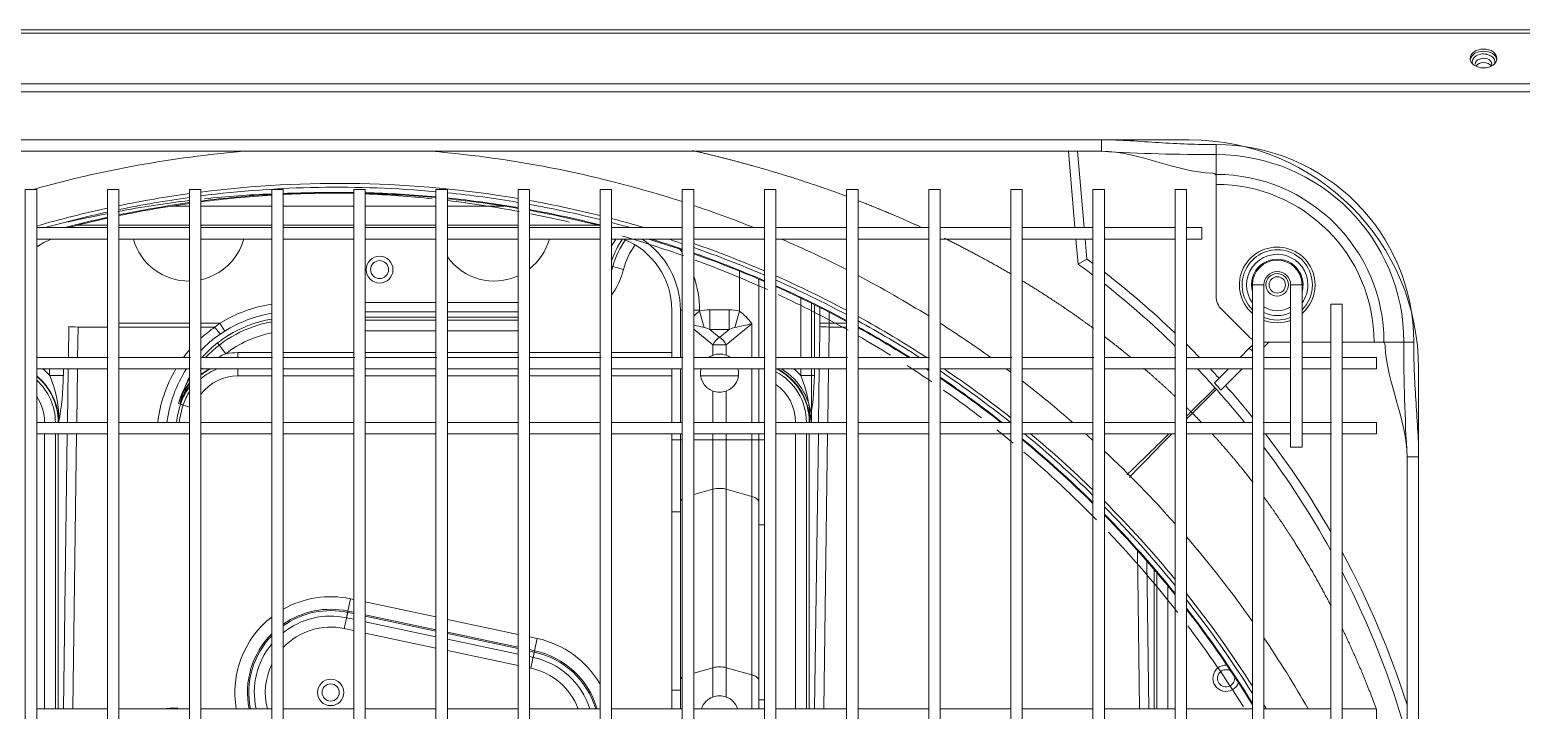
# Model space of a CAD drawing. Header units: millimetres. Extents: x 147808 to 199769, y -28592 to 9935.
# Drawn here: x 159388.6 to 159778.9, y 1456.9 to 1635 of the extents above; entities that cross this region are included whole.
import ezdxf

# ---------------------------------------------------------------- set-up
doc = ezdxf.new("R2010")
doc.units = ezdxf.units.MM
for name, color, linetype, lineweight in [('A-DETL-____-WIDE', 7, 'Continuous', 80), ('G-XREF-____-OTLN', 7, 'Continuous', 5), ('M-EQPM-____-OTLN', 7, 'Continuous', 5)]:
    doc.layers.add(name, color=color, linetype=linetype, lineweight=lineweight)

# ---------------------------------------------------------------- blocks, each defined once
blk = doc.blocks.new('RUXYQ20BA - top_dwg-2878094-一层给排水_消防平面图')
at = {"layer": 'A-DETL-____-WIDE'}
blk.add_line((616.86, 152.44), (616.86, 152.43), dxfattribs=at)
at = {"layer": 'G-XREF-____-OTLN'}
for p, q in [((693.35, 223.41), (283.51, 223.41)), ((686.4, 203.41), (684.67, 223.41)), ((687.08, 223.41), (688.82, 203.41)), ((433.2, 203.41), (414.71, 203.41)), ((433.2, 204.07), (425.96, 204.07)), ((454.69, 204.07), (436.2, 204.07)), ((454.69, 203.41), (436.2, 203.41)), ((476.19, 204.07), (457.69, 204.07)), ((476.19, 203.41), (457.69, 203.41)), ((497.68, 204.07), (479.18, 204.07)), ((497.68, 203.41), (479.18, 203.41)), ((519.17, 204.07), (500.68, 204.07)), ((519.17, 203.41), (500.68, 203.41)), ((540.66, 204.07), (522.17, 204.07)), ((540.66, 203.41), (522.17, 203.41)), ((560.9, 204.07), (543.66, 204.07)), ((562.15, 203.41), (543.66, 203.41)), ((583.64, 203.41), (565.15, 203.41)), ((605.13, 203.41), (586.64, 203.41)), ((626.63, 203.41), (608.13, 203.41)), ((648.12, 203.41), (629.62, 203.41)), ((669.61, 203.41), (651.12, 203.41)), ((691.1, 203.41), (672.61, 203.41)), ((712.59, 203.41), (694.1, 203.41)), ((414.71, 200.42), (433.2, 200.42)), ((436.2, 200.42), (454.69, 200.42)), ((457.69, 200.42), (476.19, 200.42)), ((479.18, 200.42), (497.68, 200.42)), ((500.68, 200.42), (519.17, 200.42)), ((522.17, 200.42), (540.66, 200.42)), ((543.66, 200.42), (562.15, 200.42)), ((565.15, 200.42), (583.64, 200.42)), ((586.64, 200.42), (605.13, 200.42)), ((608.13, 200.42), (626.63, 200.42)), ((629.62, 200.42), (648.12, 200.42)), ((651.12, 200.42), (669.61, 200.42)), ((672.61, 200.42), (691.1, 200.42)), ((694.1, 200.42), (712.59, 200.42)), ((603.63, 189.94), (603.63, 169.43)), ((732.83, 188.42), (732.83, -336.37)), ((735.83, -336.37), (735.83, 188.42)), ((617.47, 169.43), (617.47, 183.59)), ((580.89, 181.83), (580.89, 169.43)), ((583.14, 181.83), (583.14, 169.43)), ((724.8, 181.96), (731.87, 174.89)), ((519.17, 179.22), (500.68, 179.22)), ((540.66, 179.22), (522.17, 179.22)), ((732.01, 171.86), (732.83, 172.68)), ((735.83, 173.43), (742.83, 173.43)), ((737.11, 173.43), (735.83, 172.15)), ((745.83, 173.43), (753.33, 173.43)), ((433.2, 169.43), (414.71, 169.43)), ((454.69, 169.43), (436.2, 169.43)), ((476.19, 169.43), (457.69, 169.43)), ((497.68, 169.43), (479.18, 169.43)), ((519.17, 169.43), (500.68, 169.43)), ((540.66, 169.43), (522.17, 169.43)), ((562.15, 169.43), (543.66, 169.43)), ((583.64, 169.43), (565.15, 169.43)), ((605.13, 169.43), (586.64, 169.43)), ((626.63, 169.43), (608.13, 169.43)), ((648.12, 169.43), (629.62, 169.43)), ((669.61, 169.43), (651.12, 169.43)), ((691.1, 169.43), (672.61, 169.43)), ((712.59, 169.43), (694.1, 169.43)), ((732.83, 169.43), (715.59, 169.43)), ((742.83, 169.43), (735.83, 169.43)), ((753.33, 169.43), (745.83, 169.43)), ((414.71, 166.43), (433.2, 166.43)), ((436.2, 166.43), (454.69, 166.43)), ((457.69, 166.43), (476.19, 166.43)), ((479.18, 166.43), (497.68, 166.43)), ((500.68, 166.43), (519.17, 166.43)), ((522.17, 166.43), (540.66, 166.43)), ((543.66, 166.43), (562.15, 166.43)), ((565.15, 166.43), (583.64, 166.43)), ((580.89, 166.43), (580.89, 152.43)), ((583.14, 166.43), (583.14, 152.43)), ((586.64, 166.43), (605.13, 166.43)), ((603.63, 166.43), (603.63, 152.43)), ((608.13, 166.43), (626.63, 166.43)), ((617.47, 152.44), (617.47, 166.43)), ((629.62, 166.43), (648.12, 166.43)), ((651.12, 166.43), (669.61, 166.43)), ((672.61, 166.43), (691.1, 166.43)), ((694.1, 166.43), (712.59, 166.43)), ((715.59, 166.43), (732.83, 166.43)), ((722.9, 162.75), (726.58, 166.43)), ((730.11, 166.43), (724.57, 160.89)), ((735.83, 166.43), (742.83, 166.43)), ((745.83, 166.43), (753.33, 166.43)), ((723.04, 161.49), (723.39, 161.1)), ((433.2, 152.43), (414.71, 152.43)), ((419.59, 152.43), (419.59, 152.44)), ((454.69, 152.43), (436.2, 152.43)), ((476.19, 152.43), (457.69, 152.43)), ((497.68, 152.43), (479.18, 152.43)), ((519.17, 152.43), (500.68, 152.43)), ((540.66, 152.43), (522.17, 152.43)), ((562.15, 152.43), (543.66, 152.43)), ((583.64, 152.43), (565.15, 152.43)), ((605.13, 152.43), (586.64, 152.43)), ((626.63, 152.43), (608.13, 152.43)), ((616.13, 152.43), (616.13, 152.44)), ((648.12, 152.43), (629.62, 152.43)), ((669.61, 152.43), (651.12, 152.43)), ((691.1, 152.43), (672.61, 152.43)), ((712.59, 152.43), (694.1, 152.43)), ((732.83, 152.43), (715.59, 152.43)), ((742.83, 152.43), (735.83, 152.43)), ((753.33, 152.43), (745.83, 152.43)), ((414.71, 149.44), (433.2, 149.44)), ((419.59, 77.46), (419.59, 149.44)), ((436.2, 149.44), (454.69, 149.44)), ((457.69, 149.44), (476.19, 149.44)), ((479.18, 149.44), (497.68, 149.44)), ((500.68, 149.44), (519.17, 149.44)), ((522.17, 149.44), (540.66, 149.44)), ((543.66, 149.44), (562.15, 149.44)), ((565.15, 149.44), (583.64, 149.44)), ((586.64, 149.44), (605.13, 149.44)), ((608.13, 149.44), (626.63, 149.44)), ((616.13, 77.46), (616.13, 149.44)), ((629.62, 149.44), (648.12, 149.44)), ((651.12, 149.44), (669.61, 149.44)), ((672.61, 149.44), (691.1, 149.44)), ((694.1, 149.44), (712.59, 149.44)), ((715.59, 149.44), (732.83, 149.44)), ((735.83, 149.44), (742.83, 149.44)), ((745.83, 149.44), (753.33, 149.44)), ((773.32, -291.39), (773.32, 143.44)), ((707.84, 113.06), (707.84, 77.46)), ((495.78, 101.29), (497.68, 100.89)), ((500.68, 100.25), (519.17, 96.32)), ((522.17, 95.69), (540.66, 91.75)), ((543.66, 91.12), (544.59, 90.92)), ((433.2, 77.46), (414.71, 77.46)), ((454.69, 77.46), (436.2, 77.46)), ((476.19, 77.46), (457.69, 77.46)), ((497.68, 77.46), (479.18, 77.46)), ((519.17, 77.46), (500.68, 77.46)), ((540.66, 77.46), (522.17, 77.46)), ((562.15, 77.46), (543.66, 77.46)), ((583.64, 77.46), (565.15, 77.46)), ((605.13, 77.46), (586.64, 77.46)), ((626.63, 77.46), (608.13, 77.46)), ((648.12, 77.46), (629.62, 77.46)), ((669.61, 77.46), (651.12, 77.46)), ((691.1, 77.46), (672.61, 77.46)), ((712.59, 77.46), (694.1, 77.46)), ((732.83, 77.46), (715.59, 77.46)), ((753.33, 77.46), (735.83, 77.46))]:
    blk.add_line(p, q, dxfattribs=at)
at = {"layer": 'G-XREF-____-OTLN', "color": 251, "true_color": 0x666666}
for p, q in [((723.34, 217.35), (723.34, 216.98)), ((454.69, 209.07), (450.04, 209.07)), ((476.19, 209.07), (457.69, 209.07)), ((497.68, 209.07), (479.18, 209.07)), ((519.17, 209.07), (500.68, 209.07)), ((536.91, 209.07), (522.17, 209.07)), ((425.96, 204.21), (425.96, 204.07)), ((560.9, 204.23), (560.9, 204.07)), ((583.64, 200.27), (583.21, 200.42)), ((732.83, 188.42), (735.83, 188.42)), ((745.83, 188.42), (742.83, 188.42)), ((500.68, 183.81), (519.17, 183.81)), ((522.17, 183.81), (540.66, 183.81)), ((614.63, 169.43), (614.63, 184.97)), ((519.17, 181.4), (500.68, 181.4)), ((500.68, 179.95), (519.17, 179.95)), ((540.66, 181.4), (522.17, 181.4)), ((522.17, 179.95), (540.66, 179.95)), ((583.14, 181.83), (583.64, 181.83)), ((618.2, 183.23), (618.2, 169.43)), ((622.06, 181.28), (622.06, 178.37)), ((423, 169.43), (423.11, 177.52)), ((436.2, 178.37), (454.69, 178.37)), ((454.69, 177.39), (436.2, 177.39)), ((457.69, 178.37), (462.62, 178.37)), ((519.17, 176.38), (500.68, 176.38)), ((540.66, 176.38), (522.17, 176.38)), ((619.53, 169.43), (619.65, 177.52)), ((464.19, 170.41), (462, 173.24)), ((591.64, 172.76), (595.14, 172.76)), ((479.18, 170.69), (497.68, 170.69)), ((500.68, 170.69), (519.17, 170.69)), ((522.17, 170.69), (540.66, 170.69)), ((543.66, 170.69), (562.15, 170.69)), ((565.15, 170.69), (580.89, 170.69)), ((422.76, 152.43), (422.95, 166.43)), ((425.37, 166.43), (425.17, 152.43)), ((497.68, 164.59), (479.18, 164.59)), ((519.17, 164.59), (500.68, 164.59)), ((540.66, 164.59), (522.17, 164.59)), ((562.15, 164.59), (543.66, 164.59)), ((580.89, 164.59), (565.15, 164.59)), ((598.33, 164.59), (588.45, 164.59)), ((601.82, 166.43), (601.82, 152.43)), ((619.29, 152.43), (619.49, 166.43)), ((621.91, 166.43), (621.71, 152.43)), ((591.64, 160.65), (591.64, 152.43)), ((595.14, 160.65), (595.14, 152.43)), ((453.05, 156.99), (451.78, 157.39)), ((617.47, 152.44), (616.13, 152.44)), ((616.86, 152.44), (616.86, 152.43)), ((416.76, 77.46), (416.76, 149.44)), ((420.33, 149.44), (420.33, 77.46)), ((421.7, 77.46), (422.71, 149.44)), ((425.13, 149.44), (424.12, 77.46)), ((613.29, 77.46), (613.29, 149.44)), ((616.86, 149.44), (616.86, 77.46)), ((618.24, 77.46), (619.25, 149.44)), ((621.67, 149.44), (620.66, 77.46)), ((601.82, 133.04), (595.14, 134.93)), ((583.14, 129.06), (580.89, 129.06)), ((605.13, 125.63), (603.63, 125.63)), ((703.32, 77.46), (702.73, 118.93)), ((705.19, 116.15), (705.73, 77.46)), ((707.11, 77.46), (707.11, 113.92)), ((710.68, 109.65), (710.68, 77.46)), ((500.68, 105.45), (519.17, 101.51)), ((519.17, 98.15), (500.68, 102.08)), ((500.68, 101.73), (519.17, 97.8)), ((522.17, 100.88), (540.66, 96.95)), ((519.17, 93.37), (500.68, 97.3)), ((540.66, 93.58), (522.17, 97.51)), ((522.17, 97.16), (540.66, 93.23)), ((540.66, 88.8), (522.17, 92.73)), ((591.64, 88.23), (586.64, 86.82)), ((583.14, 82.37), (580.89, 82.37)), ((603.63, 79.77), (605.13, 79.77))]:
    blk.add_line(p, q, dxfattribs=at)
at = {"layer": 'G-XREF-____-OTLN', "flags": 128}
for points in [[(183.55, 255.19), (243.11, 255.19), (262.78, 255.19), (267.56, 255.19), (1319.06, 255.19), (1323.84, 255.19), (1343.51, 255.19), (1403.06, 255.19)], [(723.34, 216.98), (723.34, 214.75), (723.34, 185.49)], [(715.59, 203.41), (719.59, 203.41), (719.59, 200.42), (715.59, 200.42)], [(686.65, 200.42), (687.22, 193.89), (689.53, 195.2), (689.08, 200.42)], [(745.83, 188.42), (745.83, 145.94), (742.83, 145.94), (742.83, 188.42)], [(729.58, 169.43), (732.01, 171.86), (732.83, 171.04)], [(756.32, 173.43), (764.66, 173.43), (766.9, 173.43)], [(756.32, 169.43), (765.32, 169.43), (765.32, 166.43), (756.32, 166.43)], [(756.32, 149.44), (765.32, 149.44), (765.32, 152.43), (756.32, 152.43)], [(580.89, 149.44), (580.89, 147.91), (580.89, 129.06), (580.89, 82.37), (580.89, 77.46)], [(583.14, 149.44), (583.14, 147.91), (583.14, 129.06), (583.14, 82.37), (583.14, 77.46)], [(603.63, 77.46), (603.63, 79.77), (603.63, 125.63), (603.63, 147.91), (603.63, 149.44)], [(756.32, 74.47), (765.32, 74.47), (765.32, 77.46), (756.32, 77.46)]]:
    blk.add_lwpolyline(points, dxfattribs=at)
at = {"layer": 'G-XREF-____-OTLN', "color": 251, "true_color": 0x666666, "flags": 128}
for points in [[(267.56, 241.08), (1319.06, 241.08), (1319.06, 254.32), (1319.06, 255.19)], [(1319.06, 241.08), (1319.06, 238.96), (267.56, 238.96), (267.56, 241.08), (267.56, 254.32), (1319.06, 254.32)], [(283.51, 223.41), (283.51, 226.41), (693.35, 226.41), (693.35, 223.41)], [(723.34, 225.14), (723.34, 222.54), (723.34, 217.35)], [(568.24, 192.5), (565.15, 193.29), (565.49, 193.21)], [(598.64, 192.01), (598.64, 181.54), (597.4, 177.29)], [(586.64, 181.83), (588.14, 181.83), (588.14, 181.54), (589.38, 177.29)], [(595.9, 176.77), (590.88, 176.77), (593.39, 174.7), (595.9, 176.77), (595.9, 181.9), (590.88, 181.9), (590.88, 176.77)], [(619.65, 182.51), (619.65, 178.37), (622.06, 178.37), (626.63, 178.37)], [(433.2, 177.39), (425.52, 177.39), (425.41, 169.43)], [(462.69, 175.53), (463.9, 176.32), (462.62, 178.37), (461.33, 177.39), (457.69, 177.39)], [(586.64, 176.88), (591.64, 172.76), (591.64, 170.01)], [(595.14, 170.01), (595.14, 172.76), (601.82, 178.27), (601.82, 169.43)], [(626.63, 177.39), (622.06, 177.39), (621.95, 169.43)], [(766.9, 173.43), (767.26, 173.43), (772.45, 173.43), (775.05, 173.43)], [(476.19, 170.69), (467.34, 170.69), (467.34, 169.43)], [(421.67, 166.43), (421.67, 164.73), (418.09, 164.73), (418.09, 166.43)], [(476.19, 164.59), (467.34, 164.59), (467.34, 166.43)], [(618.2, 166.43), (618.2, 164.73), (614.63, 164.73), (614.63, 166.43)], [(723.39, 161.1), (717.13, 154.84), (716.75, 155.21), (723.04, 161.49)], [(452.35, 157.21), (452.25, 157.24), (454.69, 156.46)], [(416.76, 152.43), (416.76, 152.44), (420.33, 152.44)], [(420.33, 152.44), (420.44, 152.44), (419.59, 152.44)], [(613.29, 152.43), (613.29, 152.44), (616.86, 152.44)], [(591.64, 149.44), (591.64, 147.91), (586.64, 147.91)], [(601.82, 149.44), (601.82, 147.91), (595.14, 147.91), (595.14, 149.44)], [(580.89, 147.91), (583.14, 147.91), (583.64, 147.91)], [(595.14, 88.23), (595.14, 134.93), (595.14, 147.91), (591.64, 147.91), (591.64, 134.93), (586.64, 133.52)], [(605.13, 147.91), (603.63, 147.91), (601.82, 147.91), (601.82, 133.04), (601.82, 86.34), (601.82, 77.46)], [(773.32, 143.44), (776.32, 143.44), (776.32, -291.39), (773.32, -291.39)], [(591.64, 134.93), (591.64, 88.23), (591.64, 80.55)], [(495.78, 101.29), (496.15, 103.04), (496.84, 106.26), (497.68, 106.08)], [(497.68, 102.37), (496.08, 102.7), (495.18, 98.47), (497.68, 97.94)], [(497.68, 102.72), (496.15, 103.04), (496.08, 102.7)], [(544.59, 90.92), (544.96, 92.67), (545.65, 95.89), (543.66, 96.31)], [(544.89, 92.33), (544.96, 92.67), (543.66, 92.95)], [(543.66, 92.59), (544.89, 92.33), (543.99, 88.1), (543.66, 88.17)], [(601.82, 86.34), (595.14, 88.23), (595.14, 80.55)], [(450.91, 77.6), (449.53, 77.6), (451.64, 77.6)]]:
    blk.add_lwpolyline(points, dxfattribs=at)
at = {"layer": 'G-XREF-____-OTLN', "flags": 128}
for points in [[(411.71, -361.36), (414.71, -361.36), (414.71, 213.41), (411.71, 213.41)], [(433.2, -361.36), (436.2, -361.36), (436.2, 213.41), (433.2, 213.41)], [(454.69, 213.41), (457.69, 213.41), (457.69, -361.36), (454.69, -361.36)], [(476.19, -361.36), (479.18, -361.36), (479.18, 213.41), (476.19, 213.41)], [(500.68, -361.36), (500.68, 213.41), (497.68, 213.41), (497.68, -361.36)], [(522.17, -361.36), (522.17, 213.41), (519.17, 213.41), (519.17, -361.36)], [(543.66, -361.36), (543.66, 213.41), (540.66, 213.41), (540.66, -361.36)], [(565.15, -361.36), (565.15, 213.41), (562.15, 213.41), (562.15, -361.36)], [(586.64, -361.36), (586.64, 213.41), (583.64, 213.41), (583.64, -361.36)], [(608.13, -361.36), (608.13, 213.41), (605.13, 213.41), (605.13, -361.36)], [(629.62, -361.36), (629.62, 213.41), (626.63, 213.41), (626.63, -361.36)], [(651.12, -361.36), (651.12, 213.41), (648.12, 213.41), (648.12, -361.36)], [(672.61, -361.36), (672.61, 213.41), (669.61, 213.41), (669.61, -361.36)], [(694.1, -361.36), (694.1, 213.41), (691.1, 213.41), (691.1, -361.36)], [(715.59, -361.36), (715.59, 213.41), (712.59, 213.41), (712.59, -361.36)], [(756.32, -331.37), (756.32, 183.42), (753.33, 183.42), (753.33, -331.37)]]:
    blk.add_lwpolyline(points, close=True, dxfattribs=at)
at = {"layer": 'G-XREF-____-OTLN'}
for centre, radius in [((504.42, 192.42), 3.5), ((504.42, 192.42), 3.5), ((504.42, 192.42), 2.35), ((739.33, 188.42), 2.15), ((491.63, 81.74), 2.25)]:
    blk.add_circle(centre, radius, dxfattribs=at)
at = {"layer": 'G-XREF-____-OTLN', "color": 251, "true_color": 0x666666}
for centre, radius in [((739.33, 188.42), 2.95), ((491.63, 81.74), 3.45)]:
    blk.add_circle(centre, radius, dxfattribs=at)
at = {"layer": 'G-XREF-____-OTLN'}
for centre, radius, start, end in [((493.47, -68.44), 292.88, 94.8137, 105.7736), ((493.47, -68.44), 292.88, 72.0691, 85.1863), ((722.36, 216.33), 1.32, 50.189, 90.7683), ((722.85, 217.01), 0.489, 357.0221, 43.5669), ((493.47, -68.44), 281.09, 93.526, 97.3131), ((493.47, -68.44), 280.89, 93.5285, 97.3183), ((493.47, -68.44), 281.09, 89.143, 92.9138), ((493.47, -68.44), 280.89, 89.1424, 92.9158), ((493.47, -68.44), 281.09, 84.755, 88.5316), ((493.47, -68.44), 280.89, 84.7513, 88.5306), ((493.47, -68.44), 281.09, 80.3358, 84.1409), ((493.47, -68.44), 280.89, 80.3289, 84.1367), ((493.47, -68.44), 281.09, 97.9298, 101.7563), ((493.47, -68.44), 280.89, 97.9355, 101.7648), ((493.47, -68.44), 281.09, 75.8577, 79.7152), ((493.47, -68.44), 280.89, 75.8474, 79.7078), ((493.47, -68.44), 292.88, 68.158, 71.4514), ((493.47, -68.44), 281.09, 102.3814, 104.723), ((493.47, -68.44), 280.89, 102.3903, 104.567), ((425.96, 181.83), 22.24, 90, 91.5463), ((560.9, 181.83), 22.24, 88.1957, 90), ((425.96, 181.83), 19.99, 111.5893, 124.2289), ((454.44, 204.42), 14.99, 195.4783, 270.955), ((454.44, 204.42), 14.99, 195.4783, 270.955), ((454.44, 204.42), 14.99, 282.5133, 344.5217), ((454.44, 204.42), 14.99, 282.5133, 344.5217), ((534.41, 204.42), 14.99, 308.0731, 344.5217), ((534.41, 204.42), 14.99, 308.0731, 344.5217), ((586.14, 187.87), 21.33, 143.9877, 165.5225), ((560.9, 181.83), 19.99, 0, 68.4107), ((560.9, 181.83), 22.24, 360, 56.7009), ((493.47, -68.44), 280.89, 71.2755, 73.172), ((493.47, -68.44), 281.09, 71.2893, 73.0377), ((493.47, -68.44), 292.88, 62.959, 66.6318), ((534.41, 204.42), 14.99, 215.2475, 294.6243), ((534.41, 204.42), 14.99, 215.2475, 294.6243), ((493.47, -68.44), 281.09, 66.5938, 70.6427), ((493.47, -68.44), 280.89, 66.5761, 70.6284), ((551.95, 8.17), 232.18, 53.1795, 53.6603), ((547.43, 197.87), 18.65, 341.8306, 345.5225), ((551.95, 8.32), 229.63, 52.7016, 53.91), ((551.95, 8.17), 232.18, 46.2215, 52.2493), ((739.33, 188.42), 6.5, 90, 180), ((739.33, 188.42), 3.5, 0, 180), ((739.33, 188.42), 6.5, 0, 90), ((493.47, -68.44), 281.09, 61.7249, 65.926), ((493.47, -68.44), 280.89, 61.703, 65.9078), ((493.47, -68.44), 292.88, 58.1292, 62.2984), ((551.95, 8.32), 229.63, 45.6086, 51.755), ((728.33, 185.49), 5, 180, 225), ((481.63, 147.89), 31.33, 100.0077, 136.5654), ((493.47, -68.44), 281.09, 57.8067, 61.0285), ((493.47, -68.44), 280.89, 57.8715, 61.0059), ((493.47, -68.44), 292.88, 54.3087, 57.4358), ((551.95, 8.17), 232.18, 43.9904, 45.1875), ((735.4, 178.42), 5, 225, 239.0551), ((766.92, 172.94), 0.491, 46.5229, 92.8881), ((766.24, 172.44), 1.33, 359.2659, 39.7768), ((593.39, 165.33), 5, 110.4923, 124.9771), ((593.39, 165.33), 5, 69.5077, 110.4923), ((593.39, 165.33), 5, 55.0229, 69.5077), ((467.34, 152.44), 14.99, 111.0723, 130.0555), ((593.39, 165.33), 5, 167.3273, 249.5077), ((593.39, 165.33), 5, 290.4923, 12.6727), ((601.14, 152.44), 14.99, 0, 62.1819), ((601.14, 152.44), 16.33, 0, 58.9389), ((493.47, -68.44), 280.89, 56.5949, 56.739), ((493.47, -68.44), 281.09, 51.7947, 55.8866), ((493.47, -68.44), 280.89, 51.8466, 55.859), ((493.47, -68.44), 292.88, 53.0308, 53.3151), ((551.95, 8.32), 229.63, 41.8368, 43.5124), ((551.95, 8.17), 232.18, 42.1428, 42.9706), ((404.6, 152.44), 14.99, 0, 47.5983), ((481.63, 147.89), 31.33, 149.2952, 162.3421), ((467.34, 152.44), 16.33, 140.7476, 162.3421), ((467.34, 152.44), 14.99, 147.5148, 162.3421), ((593.39, 165.33), 5, 249.5077, 290.4923), ((493.47, -68.44), 292.88, 48.9513, 52.293), ((551.95, 8.03), 230.57, 41.5258, 42.1478), ((552.25, 8.03), 229.61, 38.9712, 41.8107), ((552.09, 8.03), 232.17, 38.8778, 41.5745), ((481.63, 147.89), 29.99, 162.3421, 171.2824), ((493.47, -68.44), 292.88, 47.5642, 48.0658), ((552.09, 8.03), 232.17, 29.9168, 37.5228), ((493.47, -68.44), 281.09, 45.3254, 50.4099), ((493.47, -68.44), 280.89, 45.285, 50.3762), ((493.47, -68.44), 292.88, 41.5703, 46.7642), ((552.25, 8.03), 229.61, 28.8678, 36.913), ((493.47, -68.44), 281.09, 38.7817, 44.4593), ((493.47, -68.44), 280.89, 38.7309, 44.4177), ((493.47, -68.44), 292.88, 35.189, 40.6783), ((552.09, 8.03), 232.17, 17.663, 28.3983), ((552.25, 8.03), 229.61, 15.6764, 27.2782), ((491.63, 81.74), 19.99, 78, 128.4851), ((493.47, -68.44), 281.09, 31.6192, 37.7952), ((493.47, -68.44), 280.89, 31.5529, 37.7425), ((491.63, 81.74), 19.99, 140.5619, 192.3421), ((493.47, -68.44), 292.88, 29.8796, 34.1578), ((540.43, 71.36), 19.99, 17.7687, 78), ((725.94, 85.46), 2.25, 55.1209, 360), ((725.94, 85.46), 2.25, 0, 11.8943), ((593.39, 75.87), 5, 110.4923, 161.0524), ((593.39, 75.87), 5, 69.5077, 110.4923), ((593.39, 75.87), 5, 18.8502, 69.5077)]:
    blk.add_arc(centre, radius, start, end, dxfattribs=at)
at = {"layer": 'G-XREF-____-OTLN', "color": 251, "true_color": 0x666666}
for centre, radius, start, end in [((722.21, 703.34), 480.8, 266.5586, 270.1343), ((723.34, 173.43), 51.71, 360, 90), ((723.34, 173.43), 49.11, 360, 90), ((493.47, -68.44), 283.44, 80.4168, 97.2521), ((723.34, 173.43), 43.92, 360, 90), ((723.34, 173.43), 41.32, 0, 90), ((493.47, -68.44), 283.44, 97.8636, 101.6574), ((493.47, -68.44), 282.44, 97.8916, 101.6992), ((493.47, -68.44), 282.44, 84.7802, 97.2779), ((493.47, -68.44), 282.44, 80.3826, 84.169), ((493.47, -68.44), 283.44, 102.277, 106.1339), ((493.47, -68.44), 282.44, 102.3212, 105.7333), ((493.47, -68.44), 283.44, 75.9775, 79.8014), ((493.47, -68.44), 282.44, 75.9268, 79.765), ((493.47, -68.44), 283.44, 73.5647, 75.3518), ((493.47, -68.44), 282.44, 74.2667, 75.2988), ((586.14, 187.87), 22.07, 145.3621, 162.0492), ((586.14, 187.87), 23.51, 147.7649, 153.2213), ((493.47, -68.44), 282.44, 71.3822, 72.1602), ((493.47, -68.44), 283.44, 66.7994, 70.8097), ((586.14, 187.87), 18.49, 143.3883, 165.5225), ((560.9, 181.83), 27.24, 33.3985, 35.9246), ((493.47, -68.44), 282.44, 66.7125, 70.7391), ((739.33, 188.42), 9.91, 0, 229.033), ((739.33, 188.42), 9.2, 0, 225.0915), ((739.33, 188.42), 8.02, 0, 215.9289), ((739.33, 188.42), 6.75, 0, 195.7757), ((547.43, 197.87), 21.49, 325.5548, 345.5225), ((560.9, 181.83), 27.24, 360, 19.0991), ((493.47, -68.44), 283.44, 61.9803, 66.1383), ((493.47, -68.44), 282.44, 61.8724, 66.0485), ((739.33, 188.42), 9.2, 314.9085, 0), ((739.33, 188.42), 9.91, 310.967, 0), ((739.33, 188.42), 6.75, 344.2243, 0), ((739.33, 188.42), 8.02, 324.0711, 0), ((481.63, 147.89), 35.92, 98.7166, 121.9533), ((481.63, 147.89), 33.51, 99.3499, 121.9533), ((596.88, 169.83), 14.61, 126.7634, 134.6389), ((589.89, 169.83), 14.61, 35.2865, 53.2366), ((493.47, -68.44), 283.44, 57.0592, 61.2914), ((739.33, 188.42), 6.75, 238.7898, 301.2102), ((739.33, 188.42), 8.02, 244.15, 295.85), ((739.33, 188.42), 9.2, 247.6576, 292.3424), ((481.63, 147.89), 32.06, 99.7761, 127.7577), ((481.63, 147.89), 28.49, 101.0165, 127.7577), ((642.55, 427.54), 255.84, 257.3763, 258.005), ((544.23, 427.54), 255.84, 281.995, 283.0085), ((493.47, -68.44), 282.44, 57.3734, 61.1803), ((739.33, 188.42), 9.91, 249.3273, 290.6727), ((481.63, 148.39), 33.1, 124.9181, 136.4931), ((478.2, 152.4), 26.4, 127.8643, 139.6339), ((789.26, 173.43), 22, 180, 180.3489), ((1253.24, 172.3), 480.79, 179.8657, 183.4414), ((471.55, 151.75), 20.07, 111.5401, 117.3761), ((467.34, 152.44), 18.25, 90, 99.9613), ((404.6, 152.44), 15.84, 0, 50.3249), ((404.6, 152.44), 15.73, 0, 49.9966), ((404.6, 152.44), 18.25, 42.3168, 50.0509), ((392.13, 153.41), 28.33, 358.0352, 23.5451), ((354.56, 165.24), 67.11, 349.001, 359.5582), ((481.63, 148.39), 33.1, 146.8575, 172.9569), ((478.2, 152.4), 26.4, 153.7808, 169.4295), ((471.55, 151.75), 20.07, 132.1958, 134.4716), ((467.34, 152.44), 15.73, 117.1832, 127.8413), ((467.34, 152.44), 15.84, 117.9372, 127.5373), ((467.34, 152.44), 12.16, 90, 142.5392), ((601.14, 152.44), 15.73, 0, 62.8168), ((601.14, 152.44), 15.84, 0, 62.0628), ((601.14, 152.44), 18.25, 42.3168, 50.0509), ((588.66, 153.41), 28.33, 358.0352, 23.5451), ((551.09, 165.24), 67.11, 349.001, 359.5582), ((493.47, -68.44), 282.44, 51.4474, 56.0723), ((493.47, -68.44), 283.44, 51.5799, 55.9606), ((471.55, 151.75), 20.07, 147.4294, 164.1064), ((467.34, 152.44), 15.84, 142.9998, 162.3421), ((467.34, 152.44), 15.73, 143.527, 162.3421), ((601.14, 152.44), 12.16, 0, 54.8572), ((404.6, 152.44), 12.16, 0, 33.7207), ((481.63, 147.89), 30.72, 162.3421, 171.4924), ((493.47, -68.44), 282.44, 45.596, 50.4815), ((493.47, -68.44), 283.44, 45.7936, 50.2372), ((493.47, -68.44), 283.44, 39.3697, 44.9417), ((493.47, -68.44), 282.44, 39.1219, 44.7382), ((491.63, 81.74), 25.07, 78, 119.752), ((493.47, -68.44), 283.44, 32.3832, 38.404), ((493.47, -68.44), 282.44, 32.0621, 38.1476), ((491.63, 81.74), 25.07, 128.0145, 189.8139), ((491.63, 81.74), 21.78, 78, 124.8336), ((491.63, 81.74), 21.43, 78, 125.4803), ((491.63, 81.74), 17.11, 78, 136.6593), ((491.63, 81.74), 21.78, 135.1434, 191.3143), ((491.63, 81.74), 21.43, 136.0814, 191.4996), ((540.43, 71.36), 25.07, 29.9708, 78), ((540.43, 71.36), 21.43, 16.537, 78), ((540.43, 71.36), 21.78, 16.2667, 78), ((491.63, 81.74), 17.11, 154.5004, 194.4659), ((540.43, 71.36), 17.11, 20.8949, 78), ((725.94, 85.46), 3.45, 86.4393, 340.5758), ((493.47, -68.44), 283.44, 30.9826, 31.2331)]:
    blk.add_arc(centre, radius, start, end, dxfattribs=at)
at = {"layer": 'G-XREF-____-OTLN'}
blk.add_ellipse((793.31, 247.7), major_axis=(3.5, 0), ratio=0.707107, dxfattribs=at)
for centre, major_axis, start_param, end_param in [((793.31, 247.13), (3.5, 0), 0.114536, 3.027057), ((793.31, 245.11), (2.15, 0), 0.420294, 2.707251)]:
    blk.add_ellipse(centre, major_axis=major_axis, ratio=0.707107, start_param=start_param, end_param=end_param, dxfattribs=at)
at = {"layer": 'G-XREF-____-OTLN', "color": 251, "true_color": 0x666666}
for centre, major_axis, ratio, start_param, end_param in [((793.31, 246.8), (2.95, 0), 0.707107, 0, 3.404857), ((793.31, 246.24), (2.15, 0), 0.707107, 0.000965, 3.158144), ((793.31, 246.8), (2.95, 0), 0.707107, 6.019921, 6.283185), ((599.44, 167.76), (-14.36, 11.85), 0.536964, 5.706357, 5.933046), ((587.33, 167.76), (14.36, 11.85), 0.536964, 0.350139, 0.576828), ((425.52, 177.52), (-2.5, 0.04), 0.052331, 0.262167, 1.571531), ((481.63, 148.26), (0, 35.51), 0.999901, 0.608792, 0.739858), ((461.33, 177.52), (-1.43, 2.05), 0.029959, 1.613741, 2.879673), ((599.44, 167.76), (-11.36, 9.37), 0.186691, 5.706357, 5.933046), ((587.33, 167.76), (11.36, 9.37), 0.186691, 0.350139, 0.576828), ((615.29, 178.37), (0, 16.29), 0.267949, 4.660029, 4.712389), ((622.06, 177.52), (-2.5, 0.04), 0.052331, 0.262167, 1.571531), ((617.7, 178.37), (0, 18.79), 0.232318, 4.660029, 4.712389), ((593.39, 172.76), (1.75, 2.12), 0.536964, 0.993968, 1.987936), ((593.39, 172.76), (-1.75, 2.12), 0.536964, 4.295249, 5.289217), ((481.63, 148.26), (0, 35.51), 0.999901, 0.861231, 0.93202), ((481.63, 148.26), (0, 35.51), 0.999901, 1.033564, 1.452881), ((718.32, 154.84), (22.69, 22.56), 0.026137, 1.597086, 1.665708), ((716.75, 156.39), (22.55, 22.69), 0.026137, 4.634335, 4.6861), ((716.75, 156.39), (22.55, 22.69), 0.026137, 3.844725, 4.425381), ((718.32, 154.84), (22.69, 22.56), 0.026137, 1.84011, 2.438882), ((593.39, 134.2), (2.75, 0), 0.342874, 0.880829, 2.260763), ((598.64, 131.72), (5, 0), 0.342874, 0, 0.880829), ((588.14, 131.72), (5, 0), 0.342874, 2.690566, 3.141593), ((593.39, 87.51), (2.75, 0), 0.342874, 0.880829, 2.260763), ((598.64, 85.02), (5, 0), 0.342874, 0, 0.880829), ((588.14, 85.02), (5, 0), 0.342874, 2.690566, 3.141593), ((447.12, 77.6), (2.5, 0.04), 0.052331, 4.711654, 6.021018)]:
    blk.add_ellipse(centre, major_axis=major_axis, ratio=ratio, start_param=start_param, end_param=end_param, dxfattribs=at)
at = {"layer": 'G-XREF-____-OTLN'}
blk.add_open_spline([(795.44, 246.24), (795.45, 246.22), (795.48, 246.07), (795.4, 245.89), (795.26, 245.73), (795.26, 245.72)], degree=3, knots=[0, 0, 0, 0, 0.0376259, 0.300995, 0.3193476, 0.3193476, 0.3193476, 0.3193476], dxfattribs=at)
at = {"layer": 'G-XREF-____-OTLN', "color": 251, "true_color": 0x666666}
for points, degree, knots in [([(693.35, 226.41), (695.85, 226.41), (698.35, 226.3), (703.35, 226.01), (705.84, 225.83), (710.84, 225.51), (713.33, 225.38), (718.33, 225.19), (720.83, 225.14), (723.34, 225.14)], 3, [0, 0, 0, 0, 0.25, 0.25, 0.5, 0.5, 0.75, 0.75, 1, 1, 1, 1]), ([(586.27, 223.59), (594.82, 221.65), (603.07, 219.32), (615.21, 215.89), (626.7, 211.6)], 2, [0.1875174, 0.1875174, 0.1875174, 0.2857143, 0.2857143, 0.4205074, 0.4205074, 0.4205074]), ([(629.7, 210.46), (634.93, 208.44), (640.03, 206.25), (643.03, 204.95), (645.99, 203.59)], 2, [0.43820807, 0.43820807, 0.43820807, 0.5, 0.5, 0.53512615, 0.53512615, 0.53512615]), ([(652.24, 200.63), (656.57, 198.5), (660.79, 196.24), (665.34, 193.81), (669.74, 191.22)], 2, [0.5725657, 0.5725657, 0.5725657, 0.625, 0.625, 0.6800783, 0.6800783, 0.6800783]), ([(672.74, 189.43), (676.77, 186.98), (680.69, 184.41), (686.11, 180.83), (691.26, 177.03)], 2, [0.6989469, 0.6989469, 0.6989469, 0.75, 0.75, 0.8191174, 0.8191174, 0.8191174]), ([(694.24, 174.8), (696.87, 172.79), (699.44, 170.72), (700.19, 170.11), (700.93, 169.5)], 2, [0.83918217, 0.83918217, 0.83918217, 0.875, 0.875, 0.88527865, 0.88527865, 0.88527865]), ([(775.05, 173.43), (775.05, 170.92), (775.1, 168.42), (775.29, 163.42), (775.42, 160.93), (775.74, 155.93), (775.92, 153.44), (776.21, 148.44), (776.32, 145.94), (776.32, 143.44)], 3, [0, 0, 0, 0, 0.25, 0.25, 0.5, 0.5, 0.75, 0.75, 1, 1, 1, 1]), ([(722.18, 149.56), (726.76, 144.58), (731.04, 139.18), (732.02, 137.96), (732.97, 136.72)], 2, [0.04393896, 0.04393896, 0.04393896, 0.125, 0.125, 0.1438798, 0.1438798, 0.1438798]), ([(735.94, 132.75), (739.7, 127.61), (743.19, 122.14), (748.66, 113.58), (753.43, 104.32)], 2, [0.1736404, 0.1736404, 0.1736404, 0.25, 0.25, 0.3731187, 0.3731187, 0.3731187]), ([(756.38, 98.38), (759.48, 91.93), (762.24, 85.16), (763.78, 81.39), (765.21, 77.53)], 2, [0.4133612, 0.4133612, 0.4133612, 0.5, 0.5, 0.5510975, 0.5510975, 0.5510975])]:
    blk.add_open_spline(points, degree=degree, knots=knots, dxfattribs=at)
at = {"layer": 'G-XREF-____-OTLN'}
for points in [[(722.34, 217.65), (712.66, 218.01), (703.03, 223.41), (693.35, 223.41)], [(773.32, 143.44), (773.32, 153.12), (767.92, 162.75), (767.56, 172.43)]]:
    blk.add_open_spline(points, degree=3, dxfattribs=at)
at = {"layer": 'G-XREF-____-OTLN', "color": 251, "true_color": 0x666666}
for points in [[(704.38, 166.61), (708.67, 162.94), (712.74, 159.09)], [(715.64, 156.3), (716.2, 155.76), (716.75, 155.21)], [(717.13, 154.84), (718.28, 153.69), (719.4, 152.52)]]:
    blk.add_open_spline(points, degree=2, dxfattribs=at)
blk = doc.blocks.new('RUXYQ20BA - RUXYQ20BA-2878200-一层给排水_消防平面图')
at = {"layer": 'M-EQPM-____-OTLN'}
for p, q in [((609.88, 768.29), (-609.86, 768.29)), ((-532.76, 739.5), (-76.99, 739.5)), ((-378.6, 726.51), (-381.6, 726.51)), ((-378.6, 151.74), (-378.6, 726.51)), ((-357.11, 726.51), (-360.11, 726.51)), ((-360.11, 726.51), (-360.11, 151.74)), ((-357.11, 151.74), (-357.11, 726.51)), ((-335.62, 726.51), (-338.61, 726.51)), ((-338.61, 726.51), (-338.61, 151.74)), ((-335.62, 151.74), (-335.62, 726.51)), ((-314.12, 726.51), (-317.12, 726.51)), ((-317.12, 726.51), (-317.12, 151.74)), ((-314.12, 151.74), (-314.12, 726.51)), ((-292.63, 726.51), (-295.63, 726.51)), ((-295.63, 726.51), (-295.63, 151.74)), ((-292.63, 151.74), (-292.63, 726.51)), ((-271.14, 726.51), (-274.14, 726.51)), ((-274.14, 726.51), (-274.14, 151.74)), ((-271.14, 151.74), (-271.14, 726.51)), ((-249.65, 726.51), (-252.65, 726.51)), ((-252.65, 726.51), (-252.65, 151.74)), ((-249.65, 151.74), (-249.65, 726.51)), ((-228.16, 726.51), (-231.16, 726.51)), ((-231.16, 726.51), (-231.16, 151.74)), ((-228.16, 151.74), (-228.16, 726.51)), ((-206.67, 726.51), (-209.67, 726.51)), ((-209.67, 726.51), (-209.67, 151.74)), ((-206.67, 151.74), (-206.67, 726.51)), ((-185.18, 726.51), (-188.17, 726.51)), ((-188.17, 726.51), (-188.17, 151.74)), ((-185.18, 151.74), (-185.18, 726.51)), ((-163.68, 726.51), (-166.68, 726.51)), ((-166.68, 726.51), (-166.68, 151.74)), ((-163.68, 151.74), (-163.68, 726.51)), ((-142.19, 726.51), (-145.19, 726.51)), ((-145.19, 726.51), (-145.19, 151.74)), ((-142.19, 151.74), (-142.19, 726.51)), ((-120.7, 726.51), (-123.7, 726.51)), ((-123.7, 726.51), (-123.7, 151.74)), ((-120.7, 151.74), (-120.7, 726.51)), ((-99.21, 726.51), (-102.21, 726.51)), ((-102.21, 726.51), (-102.21, 151.74)), ((-99.21, 151.74), (-99.21, 726.51)), ((-77.72, 726.51), (-80.72, 726.51)), ((-80.72, 726.51), (-80.72, 151.74)), ((-77.72, 151.74), (-77.72, 726.51)), ((-360.05, 716.51), (-378.6, 716.51)), ((-338.56, 716.51), (-357.11, 716.51)), ((-317.07, 716.51), (-335.62, 716.51)), ((-295.58, 716.51), (-314.12, 716.51)), ((-274.09, 716.51), (-292.63, 716.51)), ((-252.6, 716.51), (-271.14, 716.51)), ((-231.11, 716.51), (-249.65, 716.51)), ((-209.61, 716.51), (-228.16, 716.51)), ((-188.12, 716.51), (-206.67, 716.51)), ((-166.63, 716.51), (-185.18, 716.51)), ((-145.14, 716.51), (-163.68, 716.51)), ((-123.65, 716.51), (-142.19, 716.51)), ((-102.16, 716.51), (-120.7, 716.51)), ((-80.67, 716.51), (-99.21, 716.51)), ((-73.72, 716.51), (-77.72, 716.51)), ((-73.72, 713.51), (-73.72, 716.51)), ((-378.6, 713.51), (-360.04, 713.51)), ((-357.11, 713.51), (-338.55, 713.51)), ((-335.62, 713.51), (-317.06, 713.51)), ((-314.12, 713.51), (-295.56, 713.51)), ((-292.63, 713.51), (-274.07, 713.51)), ((-271.14, 713.51), (-252.58, 713.51)), ((-249.65, 713.51), (-231.09, 713.51)), ((-228.16, 713.51), (-209.6, 713.51)), ((-206.67, 713.51), (-188.11, 713.51)), ((-185.18, 713.51), (-166.62, 713.51)), ((-163.68, 713.51), (-145.12, 713.51)), ((-142.19, 713.51), (-123.63, 713.51)), ((-120.7, 713.51), (-102.14, 713.51)), ((-99.21, 713.51), (-80.65, 713.51)), ((-77.72, 713.51), (-73.72, 713.51)), ((-60.48, 701.52), (-60.48, 176.73)), ((-57.48, 176.73), (-57.48, 701.52)), ((-50.48, 701.52), (-50.48, 659.04)), ((-47.48, 659.04), (-47.48, 701.52)), ((-36.99, 696.52), (-39.98, 696.52)), ((-39.98, 696.52), (-39.98, 181.73)), ((-36.99, 181.73), (-36.99, 696.52)), ((-359.88, 682.53), (-378.6, 682.53)), ((-378.6, 679.53), (-360.11, 679.53)), ((-338.39, 682.53), (-357.11, 682.53)), ((-357.11, 679.53), (-338.61, 679.53)), ((-316.89, 682.53), (-335.62, 682.53)), ((-335.62, 679.53), (-317.12, 679.53)), ((-295.4, 682.53), (-314.12, 682.53)), ((-314.12, 679.53), (-295.63, 679.53)), ((-273.91, 682.53), (-292.63, 682.53)), ((-292.63, 679.53), (-274.14, 679.53)), ((-252.42, 682.53), (-271.14, 682.53)), ((-271.14, 679.53), (-252.65, 679.53)), ((-230.93, 682.53), (-249.65, 682.53)), ((-249.65, 679.53), (-231.16, 679.53)), ((-209.44, 682.53), (-228.16, 682.53)), ((-228.16, 679.53), (-209.67, 679.53)), ((-187.95, 682.53), (-206.67, 682.53)), ((-206.67, 679.53), (-188.17, 679.53)), ((-166.45, 682.53), (-185.18, 682.53)), ((-185.18, 679.53), (-166.68, 679.53)), ((-144.96, 682.53), (-163.68, 682.53)), ((-163.68, 679.53), (-145.19, 679.53)), ((-123.47, 682.53), (-142.19, 682.53)), ((-142.19, 679.53), (-123.7, 679.53)), ((-101.98, 682.53), (-120.7, 682.53)), ((-120.7, 679.53), (-102.21, 679.53)), ((-80.49, 682.53), (-99.21, 682.53)), ((-99.21, 679.53), (-80.72, 679.53)), ((-60.48, 682.53), (-77.72, 682.53)), ((-77.72, 679.53), (-60.48, 679.53)), ((-57.6, 679.53), (-50.48, 679.53)), ((-50.48, 682.53), (-57.59, 682.53)), ((-39.9, 682.53), (-47.48, 682.53)), ((-47.48, 679.53), (-39.88, 679.53)), ((-27.99, 682.53), (-36.99, 682.53)), ((-36.99, 679.53), (-27.99, 679.53)), ((-27.99, 679.53), (-27.99, 682.53)), ((-16.99, 679.5), (-16.99, 203.74)), ((-360.11, 665.53), (-378.6, 665.53)), ((-338.61, 665.53), (-357.11, 665.53)), ((-317.12, 665.53), (-335.62, 665.53)), ((-295.63, 665.53), (-314.12, 665.53)), ((-274.14, 665.53), (-292.63, 665.53)), ((-252.65, 665.53), (-271.14, 665.53)), ((-231.16, 665.53), (-249.65, 665.53)), ((-209.67, 665.53), (-228.16, 665.53)), ((-188.17, 665.53), (-206.67, 665.53)), ((-166.68, 665.53), (-185.18, 665.53)), ((-145.19, 665.53), (-163.68, 665.53)), ((-123.7, 665.53), (-142.19, 665.53)), ((-102.21, 665.53), (-120.7, 665.53)), ((-80.72, 665.53), (-99.21, 665.53)), ((-60.48, 665.53), (-77.72, 665.53)), ((-50.48, 665.53), (-57.68, 665.53)), ((-39.8, 665.53), (-47.48, 665.53)), ((-27.99, 665.53), (-36.99, 665.53)), ((-27.99, 662.53), (-27.99, 665.53)), ((-378.6, 662.53), (-360.11, 662.53)), ((-357.11, 662.53), (-338.61, 662.53)), ((-335.62, 662.53), (-317.12, 662.53)), ((-314.12, 662.53), (-295.63, 662.53)), ((-292.63, 662.53), (-274.14, 662.53)), ((-271.14, 662.53), (-252.65, 662.53)), ((-249.65, 662.53), (-231.16, 662.53)), ((-228.16, 662.53), (-209.67, 662.53)), ((-206.67, 662.53), (-188.17, 662.53)), ((-185.18, 662.53), (-166.68, 662.53)), ((-163.68, 662.53), (-145.19, 662.53)), ((-142.19, 662.53), (-123.7, 662.53)), ((-120.7, 662.53), (-102.21, 662.53)), ((-99.21, 662.53), (-80.72, 662.53)), ((-77.72, 662.53), (-60.48, 662.53)), ((-57.7, 662.53), (-50.48, 662.53)), ((-47.48, 662.53), (-39.79, 662.53)), ((-36.99, 662.53), (-27.99, 662.53)), ((-50.48, 659.04), (-47.48, 659.04)), ((-360.11, 590.56), (-378.6, 590.56)), ((-338.61, 590.56), (-357.11, 590.56)), ((-317.12, 590.56), (-335.62, 590.56)), ((-295.63, 590.56), (-314.12, 590.56)), ((-274.14, 590.56), (-292.63, 590.56)), ((-252.65, 590.56), (-271.14, 590.56)), ((-231.16, 590.56), (-249.65, 590.56)), ((-209.67, 590.56), (-228.16, 590.56)), ((-188.17, 590.56), (-206.67, 590.56)), ((-166.68, 590.56), (-185.18, 590.56)), ((-145.19, 590.56), (-163.68, 590.56)), ((-123.7, 590.56), (-142.19, 590.56)), ((-102.21, 590.56), (-120.7, 590.56)), ((-80.72, 590.56), (-99.21, 590.56)), ((-60.48, 590.56), (-77.72, 590.56)), ((-39.98, 590.56), (-57.48, 590.56)), ((-27.99, 590.56), (-36.99, 590.56)), ((-27.99, 587.56), (-27.99, 590.56))]:
    blk.add_line(p, q, dxfattribs=at)
for centre, radius, start, end in [((-76.99, 679.5), 60, 360, 90), ((-304.88, 440.62), 285, 96.809, 100.6202), ((-304.88, 440.62), 285, 92.4637, 96), ((-304.88, 440.62), 285, 88.1352, 91.8623), ((-304.88, 440.62), 285, 84, 87.5338), ((-304.88, 440.62), 285, 79.372, 83.1875), ((-304.88, 440.62), 285, 101.2292, 103.3129), ((-304.88, 440.62), 285, 76.6871, 78.7623), ((-304.88, 440.62), 285, 70.4046, 73.7821), ((-304.88, 440.62), 285, 65.6555, 69.7643), ((-53.98, 701.52), 6.5, 90, 180), ((-53.98, 701.52), 6.5, 360, 90), ((-53.98, 701.52), 3.5, 0, 180), ((-304.88, 440.62), 285, 60.9063, 65.0262), ((-304.88, 440.62), 285, 58.3162, 60.288), ((-304.88, 440.62), 285, 55.7215, 57.2887), ((-304.88, 440.62), 285, 52.4934, 54.9749), ((-304.88, 440.62), 285, 50.3712, 51.4659), ((-304.88, 440.62), 285, 44.3981, 49.6246), ((-304.88, 440.62), 285, 37.9292, 43.4954), ((-304.88, 440.62), 285, 31.8664, 37.0266)]:
    blk.add_arc(centre, radius, start, end, dxfattribs=at)
blk.add_blockref('RUXYQ20BA - top_dwg-2878094-一层给排水_消防平面图', (-793.31, 513.1))

msp = doc.modelspace()

# ---------------------------------------------------------------- block references
at = {"layer": 'M-EQPM-____-OTLN', "lineweight": 80}
msp.add_blockref('RUXYQ20BA - RUXYQ20BA-2878200-一层给排水_消防平面图', (159769.04, 866.69), dxfattribs=at)

doc.saveas('drawing.dxf')
